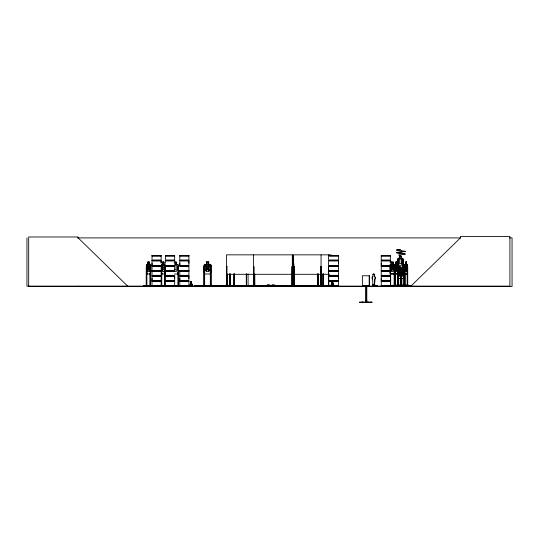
<?xml version="1.0" encoding="UTF-8"?>
<svg xmlns="http://www.w3.org/2000/svg" width="539" height="539" viewBox="0 0 539 539"><rect width="100%" height="100%" fill="white"/><g stroke="black" fill="none" stroke-linecap="round" stroke-linejoin="round"><path stroke-width="0.81" d="M161.121 280.704L152.018 280.704L152.032 278.474M161.121 265.41L152.018 265.41L152.032 263.18M161.107 260.943L161.107 263.18L161.121 260.943L152.018 260.943L152.018 265.41M174.663 278.474L174.663 276.238L165.574 276.238M179.804 280.704L179.804 276.238L188.899 276.238L188.893 280.704L179.804 280.704L179.81 278.474M179.804 265.41L179.804 260.943L188.899 260.943L188.893 265.41L179.804 265.41L179.81 263.18M188.893 278.474L188.893 276.238M188.893 263.18L188.893 260.943M338.438 278.474L338.438 276.238L329.349 276.238M338.438 263.18L338.438 260.943L329.349 260.943M390.351 280.704L381.248 280.704L381.262 278.474M390.351 265.41L381.248 265.41L381.262 263.18M390.337 260.943L390.337 263.18L390.351 260.943L381.248 260.943L381.248 265.41M325.078 286.094L325.078 285.704M190.867 286.047L191.055 281.446L191.19 282.975M332.071 286.047L332.26 281.446L332.098 282.975M190.894 282.975L191.022 281.446M317.559 286.094L317.538 273.953M317.646 286.047L317.68 273.953M324.707 286.007L324.707 285.717M373.743 284.484L373.345 284.585L373.783 284.417M373.601 284.525L373.406 284.484M373.783 284.76L373.439 284.417M397.337 273.953L397.634 271.562M400.666 278.562L401.07 269.756L400.659 268.914M401.036 276.17L400.74 278.562L398.409 278.562L398.112 269.769L398.422 268.914L399.15 268.914M403.846 278.562L404.25 276.184L403.92 278.562L401.589 278.562L401.319 276.17L401.656 278.562M407.113 273.953L407.41 271.562M190.26 286.047L190.961 281.446L192.369 286.047M331.458 286.047L332.159 281.446L331.438 285.279M391.563 285.69L391.584 286.061M394.892 286.047L394.919 285.704L406.884 285.737M398.065 286.047L397.944 266.616L397.445 266.616L397.418 286.061M401.198 286.041L401.36 269.769L401.312 286.108M401.447 286.061L401.508 285.401M401.568 286.047L401.609 271.528M404.452 286.041L404.627 265.161L404.863 264.305L405.591 264.305M404.749 285.737L404.688 286.094M164.685 273.927L165.102 271.616M164.712 274.007L165.23 271.629L165.143 265.201L164.705 264.359L163.896 264.359M165.23 271.629L164.799 274.007L161.788 274.007M190.24 285.279L190.934 281.446L189.816 286.047M396.778 286.041L396.778 285.232L404.203 285.387L396.778 285.306L396.738 285.946M403.718 285.946L403.751 285.232M405.119 254.078L404.917 253.694C400.073 252.831 389.138 253.047 405.085 251.437M397.061 252.784L396.866 252.434M146.898 274.007L150.28 274.007L150.718 271.616L150.765 265.201L150.266 264.359L149.283 264.359L149.35 261.967L147.875 261.967L147.922 264.433M150.28 274.007L150.765 271.629M189.876 286.047L190.894 281.446M331.074 286.047L332.098 281.446L332.496 281.446L333.574 286.047M390.499 264.386L394.097 264.386L394.548 265.181L394.548 271.562L394.036 273.879L390.499 273.879L390.101 265.195M394.076 273.953L394.602 271.575M331.02 286.047L332.091 281.446M149.202 285.737L149.229 286.108M392.83 285.69L392.864 286.061M226.676 286.061L226.623 285.401M226.879 286.047L226.966 266.664M290.966 285.737L291.006 286.108M296.194 286.108L296.194 285.704L296.12 286.061M408.69 285.973L392.19 286.108L396.805 285.939M392.601 286.061L392.749 285.299L401.05 285.232M229.062 285.737L229.095 286.108M210.203 273.927L210.985 271.616M177.702 273.927L178.497 271.616M315.416 286.061L315.49 285.704L331.559 285.704M315.45 286.047L334.847 286.061M319.546 285.737L319.593 286.108M394.817 265.195L395.161 264.305M398.146 269.803L398.489 268.914M401.319 269.803L401.67 268.914M401.393 269.803L401.683 268.995M404.587 265.195L404.937 264.305M203.041 286.061L203.129 285.704L211.84 285.737L210.291 285.704M203.075 286.047L204.557 286.061M253.269 286.047L253.37 285.704M253.667 286.108L253.532 266.664M161.875 274.007L161.444 271.616L161.471 265.215L161.868 264.359M161.511 265.242L161.889 264.433M146.972 264.359L146.507 265.242L146.958 274.007M390.041 265.195L390.539 264.305M162.758 264.433L162.138 265.235L162.138 269.702L162.758 271.616L163.923 271.616L164.543 269.702L164.543 265.235L163.923 264.433L163.896 261.967L162.69 262.042L162.69 264.433M372.53 286.094L372.355 285.05L372.806 285.05L372.806 285.731M372.692 286.101L372.948 286.101M374.147 286.101L374.733 285.899L374.74 285.05M374.551 285.731L374.551 285.05L375.003 285.05L374.733 285.899M375.643 286.094L375.339 286.101M377.26 286.101L377.381 285.731L372.537 285.731L372.537 285.05M377.563 286.094L372.227 286.101M407.996 286.007L408.03 285.657L408.036 286.061M391.637 261.994L391.637 264.386L390.809 265.181L390.809 269.648L391.577 271.562L393.012 271.562L393.78 269.648L393.78 265.181L393.012 264.386L393.066 261.914M151.998 270.807L161.127 270.625M165.554 270.807L174.683 270.625L174.67 266.313L165.574 266.313M151.998 286.101L161.127 285.919M179.783 270.807L188.913 270.618L188.893 266.313L179.804 266.313M165.567 286.101L174.683 285.919L174.663 281.607L165.574 281.607M179.797 286.101L188.913 285.913L188.893 281.607L179.804 281.607L179.804 285.913M329.349 266.313L338.445 266.313L338.445 270.618L329.363 270.794M329.349 286.101L330.676 285.919M381.228 270.807L390.357 270.618M381.241 286.101L390.357 285.913M396.906 252.865L400.511 253.155M400.464 253.229L403.63 253.411M158.075 286.061L168.188 286.061M164.328 286.061L164.368 285.704L164.375 286.108M151.863 285.704L143.32 285.717L151.883 285.737M143.286 286.061L153.595 286.061M403.421 253.465L404.573 253.761M398.388 250.339L401.764 250.77M398.57 250.426L396.589 249.995M404.519 253.795L404.728 254.138L403.92 254.421M232.39 285.704L232.336 286.061M401.636 250.797L405.658 251.45L396.825 252.522M290.932 286.061L296.16 286.007M223.961 285.704L237.275 286.061L237.207 285.704L223.961 285.704L223.975 286.108L237.241 286.007M396.879 250.049L400.356 249.449L396.677 250.076M404.863 253.741L403.617 253.424M377.071 286.108L376.943 285.993M377.361 285.993L372.375 285.993M204.645 285.704L203.095 285.737M404.331 251.161L405.065 251.43M405.153 254.058L398.968 255.035M408.69 285.939L399.749 286.108L399.743 285.299L408.117 285.165L408.198 285.845L408.643 285.872M399.817 285.367L408.171 285.232M392.709 285.906L396.879 285.838M408.171 285.771L399.898 286.007M77.535 237.901L460.683 237.901M509.523 237.901L512.05 237.901L512.05 286.519L28.688 286.519L28.688 236.985L78.168 236.985L78.168 237.901L127.642 286.108M331.155 254.846L293.56 254.846L293.573 286.108M398.806 255.035L399.372 255.035M152.011 255.56L161.127 255.56M165.567 255.56L174.683 255.56M179.797 255.56L188.913 255.56M329.342 255.56L338.458 255.56M381.241 255.56L390.357 255.56M152.011 255.729L161.127 255.729M165.567 255.715L174.683 255.715M179.797 255.715L188.913 255.729M329.342 255.729L338.458 255.715M381.241 255.715L390.357 255.729M329.342 255.735L338.458 255.735L338.438 260.047L329.349 260.047M152.032 256.005L161.107 256.005M165.581 256.005L174.663 256.005M179.81 256.005L188.893 256.005M329.363 256.005L338.438 256.005M381.262 256.005L390.337 256.005M151.958 260.357L161.181 260.357M165.513 260.357L174.737 260.357M179.743 260.357L188.967 260.357M329.289 260.357L338.512 260.357M381.188 260.357L390.411 260.357M151.958 260.633L161.181 260.633M165.513 260.633L174.737 260.633M179.743 260.633L188.967 260.633M329.289 260.633L338.512 260.633M381.188 260.633L390.411 260.633M174.67 260.943L165.574 260.943L165.581 263.18M206.464 264.433L206.397 261.967L208.741 261.967M391.53 261.914L393.126 261.914L393.126 264.305M396.778 261.914L395.747 261.914L395.781 264.386L395.296 265.181L395.781 271.562L396.677 271.562L397.155 269.648L396.677 261.994M406.554 261.914L405.517 261.914L405.55 264.386L405.065 265.181L405.55 271.562L406.446 271.562L406.925 269.648L406.446 261.994M147.922 262.042L149.303 262.042L149.236 264.433M206.464 262.042L208.66 262.042L208.741 264.359M174.272 262.446L175.707 262.446L175.707 263.241L174.272 263.241M146.911 264.359L147.935 264.359M161.801 264.359L162.717 264.359M206.397 264.359L204.786 264.359L204.045 265.215L204.092 286.108M208.721 264.359L210.257 264.359M391.59 264.305L390.479 264.305L389.987 265.161L390.02 273.906M393.066 264.305L394.124 264.305M395.821 264.305L395.087 264.305L394.784 265.161L394.838 286.061M396.711 264.305L397.405 264.305L397.708 265.181M406.48 264.305L407.174 264.305L407.511 265.148L407.511 286.061M150.246 264.433L146.931 264.433L146.46 265.215L146.386 286.108M161.815 264.433L164.752 264.433M174.616 264.433L177.702 264.433M204.82 264.433L210.223 264.433L211.005 265.235M395.107 264.386L397.391 264.386M404.877 264.386L407.161 264.386M394.663 265.148L394.663 286.061M397.742 265.148L397.647 286.061L397.715 258.969L398.294 258.174L402.35 258.174L402.929 258.969L402.929 265.35L402.06 267.742L398.584 267.742L397.715 265.35M407.511 265.148L407.45 285.252M161.471 265.215L161.363 286.108M165.143 265.201L164.772 264.359M174.616 265.235L176.105 265.235L176.105 269.702L174.616 269.702M210.237 264.359L211.079 265.201L211.079 271.629L210.264 274.007L204.766 274.007M165.574 265.41L174.67 265.41M329.349 265.41L338.445 265.41L338.445 260.943M151.958 265.72L161.181 265.72M165.513 265.72L174.737 265.72M179.743 265.72L188.967 265.72M329.289 265.72L338.512 265.72M381.188 265.72L390.411 265.72M151.958 265.996L161.181 265.996M165.513 265.996L174.737 265.996M179.743 265.996L188.967 265.996M329.289 265.996L338.512 265.996M381.188 265.996L390.411 265.996M161.121 266.313L152.018 266.313L152.018 270.618M390.351 266.313L381.248 266.313L381.248 270.618M390.02 266.616L390.64 266.616M403.287 266.522L402.249 266.522L402.283 268.995L401.804 269.79L402.283 276.17L403.179 276.17L403.664 274.257L403.179 266.603M404.614 266.616L405.106 266.616M150.65 266.664L150.26 266.664L150.219 286.108M165.082 266.664L164.745 266.664L164.705 286.108M178.497 266.664L177.836 266.664L177.91 286.108M210.291 266.664L210.985 266.664M226.501 266.664L227.148 266.664M253.438 266.664L254.098 266.664L254.172 286.108L254.199 285.401M293.021 266.664L291.673 266.664L291.599 286.108M293.56 266.664L294.206 266.664L294.26 286.108M328.595 266.664L328.851 286.108M399.264 267L399.844 267L399.844 267.795L399.264 267.795M403.017 267L402.444 267L402.444 267.795L403.017 267.795M161.471 267.465L165.23 267.465M400.039 268.914L400.733 268.914M401.595 268.914L402.323 268.914M403.212 268.914L403.906 268.914M398.436 268.995L400.72 268.995M401.609 268.995L403.893 268.995M400.645 268.995L401.07 269.756M403.819 268.995L404.25 269.756L404.25 286.108M398.112 269.769L398.166 286.108M152.032 270.504L161.107 270.504M165.581 270.504L174.663 270.504M179.81 270.504L188.893 270.504M329.363 270.504L338.438 270.504M381.262 270.504L390.337 270.504M397.789 270.443L398.577 270.443M152.011 270.854L161.127 270.807M165.567 270.807L174.683 270.807M179.797 270.807L188.913 270.854M329.342 270.854L338.458 270.854M381.241 270.854L390.357 270.854M161.127 271.023L152.011 271.023L152.032 275.341L161.121 275.341M165.567 271.009L174.683 271.029M329.342 271.023L338.458 271.029L338.438 275.341L329.349 275.341M390.357 271.023L381.241 271.023L381.262 275.341L390.351 275.341M397.789 271.151L398.577 271.151M152.032 271.299L161.107 271.299M165.581 271.299L174.663 271.299M179.81 271.299L188.893 271.299M329.363 271.299L338.438 271.299M381.262 271.299L390.337 271.299M398.166 271.528L398.665 271.528M401.838 271.528L400.773 271.528L400.746 286.108M146.46 271.629L146.992 273.927M174.616 271.616L176.105 271.616L177.304 269.702L177.304 265.235L176.105 264.433L176.105 262.042L174.616 262.042L176.186 261.967L176.186 264.359L177.735 264.359L178.577 265.201L178.577 271.629L177.755 274.007L174.548 274.007M204.045 271.629L204.78 274.007M389.987 271.575L390.526 273.953M394.784 271.575L395.154 273.953M397.742 271.575L397.411 273.953L395.08 273.953M404.553 271.575L404.85 273.953L407.181 273.953L407.511 271.575M395.107 273.879L397.391 273.879M404.877 273.879L407.161 273.879M390.465 273.953L394.137 273.953M226.501 274.297L293.021 274.297M293.56 274.297L329.477 274.297M372.941 285.374L372.597 279.128A1.624 1.59 -90 0 1 372.941 276.574L372.941 274.823A0.808 0.795 -90 0 1 373.736 274.014A0.808 0.795 -90 0 1 374.531 274.823L374.531 276.574A1.624 1.59 -90 0 1 374.841 279.128L374.531 285.374L374.841 279.128A1.624 1.59 -90 0 0 374.531 276.574L374.531 276.574M374.511 274.823L374.531 274.823A0.808 0.795 -90 0 0 373.716 274.014A0.808 0.795 -90 0 0 372.921 274.823M165.574 275.341L174.67 275.341M151.958 275.651L161.181 275.651M165.513 275.651L174.737 275.651M179.743 275.651L188.967 275.651M329.289 275.651L338.512 275.651M381.188 275.651L390.411 275.651M369.309 275.779L362.356 275.779L362.403 285.502L369.309 285.502L369.309 275.779L369.262 285.502M151.958 275.928L161.181 275.928M165.513 275.928L174.737 275.928M179.743 275.928L188.967 275.928M329.289 275.928L338.512 275.928M381.188 275.928L390.411 275.928M161.121 276.238L152.018 276.238L152.018 280.704M390.351 276.238L381.248 276.238L381.248 280.704M372.921 276.574L372.941 276.574A1.624 1.59 -90 0 0 372.597 279.128L372.617 279.128M398.436 278.488L400.72 278.488M401.609 278.488L403.893 278.488M165.574 280.704L174.67 280.704L174.67 276.238M329.349 280.704L338.445 280.704L338.445 276.238M151.958 281.014L161.181 281.014M165.513 281.014L174.737 281.014M179.743 281.014L188.967 281.014M329.289 281.014L338.512 281.014M381.188 281.014L390.411 281.014M151.958 281.291L161.181 281.291M165.513 281.291L174.737 281.291M179.743 281.291L188.967 281.291M329.289 281.291L338.512 281.291M381.188 281.291L390.411 281.291M161.121 281.607L152.018 281.607L152.018 285.913M329.349 281.607L338.445 281.607L338.445 285.913L333.897 285.913M390.351 281.607L381.248 281.607L381.248 285.913M267.155 285.097L270.187 285.097L270.187 285.502M408.097 285.165L408.104 285.973M390.014 285.353L390.701 285.353M392.749 285.299L392.783 286.108M394.124 285.353L395.397 285.353L395.37 286.061M404.553 285.353L405.166 285.353L405.139 286.061M407.154 285.353L407.774 285.353M146.163 285.401L146.884 285.401L146.864 286.108M149.997 285.401L150.711 285.401M161.121 285.401L161.801 285.401L161.781 286.108L161.74 266.664L161.181 266.664L161.148 286.108M164.462 285.401L165.143 285.401M210.217 285.401L211.059 285.401M227.215 285.401L226.434 285.401L226.447 286.108L226.501 254.846L293.021 254.846L292.947 286.108M230.301 285.401L229.553 285.401L229.567 286.108L229.614 273.953M233.825 285.401L234.573 285.401L234.566 286.108L234.512 273.953M254.859 285.401L253.357 285.401L253.384 286.108M291.599 285.401L293.095 285.401L293.075 286.108M293.499 285.401L294.267 285.401M318.293 285.401L317.471 285.401L317.478 286.108M321.554 285.401L320.543 285.401L320.55 286.108M322.841 285.401L323.663 285.401M396.67 285.387L404.506 285.401M374.854 285.596L375.636 285.596M390.492 285.555L394.332 285.555M395.134 285.555L397.647 285.555M404.904 285.555L407.417 285.555M161.242 285.704L165.803 285.704M174.521 285.603L177.762 285.603M251.585 285.704C261.388 286.041 255.392 285.01 251.585 286.108M296.194 285.704L293.075 285.704L293.223 286.061M390.438 285.69L410.987 285.69L410.967 286.061L460.427 237.901L460.427 236.48L509.901 236.48L509.901 286.108L26.95 286.108L26.95 237.901M152.032 285.798L161.107 285.798M161.228 285.737L174.663 285.798M178.598 285.737L178.699 286.061M179.81 285.798L188.893 285.798M293.122 285.737L296.16 285.737M315.463 285.737L331.566 285.737M333.897 285.785L338.438 285.798M381.262 285.798L390.337 285.798M396.67 285.892L400.544 285.973M251.619 285.737L256.78 286.061M387.015 286.041L411.129 286.061M365.705 300.897L366.864 300.897L366.864 302.116M211.894 286.061L210.325 286.007L210.345 266.664M321.554 285.704L321.628 286.061M323.872 286.061L323.811 285.704L323.804 286.108M318.684 286.061L318.623 285.704L318.61 286.108M231.736 285.704L231.79 286.061M392.008 285.993L391.968 286.061M208.66 264.433L209.833 265.235L209.833 269.702L208.66 271.616L206.477 271.616L205.305 269.702L205.305 265.235L206.477 264.433L206.477 262.042M407.727 286.047L407.713 266.616L407.214 266.616L407.188 286.061M401.05 286.047L400.996 269.756M397.87 285.737L397.849 286.108M149.303 264.433L150.01 265.235L150.01 269.702L149.303 271.616L147.982 271.616L147.275 269.702L147.275 265.235L147.982 264.433L147.982 262.042M394.063 264.305L394.615 265.181M400.005 268.995L400.484 269.79L400.484 274.257L400.005 276.17L399.109 276.17L398.624 269.79L399.109 268.995L399.15 266.522L400.113 266.522L400.079 268.995L400.039 266.522M150.199 264.359L150.718 265.235L150.637 286.108L150.664 285.401M407.1 264.305L407.484 265.181M403.832 268.914L404.216 269.79M397.331 264.305L397.634 265.181M147.679 285.737L147.652 286.108M332.489 281.446L333.513 286.047M191.81 285.279L191.224 281.446L192.308 286.047M161.916 285.737L161.889 286.108M333.291 286.047L332.455 281.446L333.014 285.279M191.251 281.446L192.086 286.047M161.511 271.616L161.889 273.927M404.924 273.953L404.661 265.195M398.22 276.17L398.483 278.562M395.175 273.879L394.892 265.195M327.867 286.094L327.766 285.704M332.738 286.047L332.368 281.446L332.395 282.975M191.163 281.446L191.534 286.047M293.863 263.558L293.849 286.108L293.742 266.664M407.383 285.353L407.417 286.061M406.48 261.914L406.521 264.386M405.591 261.914L405.624 264.386M405.106 273.906L405.106 286.061M404.904 285.353L404.904 286.061M404.877 266.616L404.877 286.061M404.526 286.108L404.445 271.528L403.954 271.528L403.92 286.108M404.176 269.756L404.149 286.108M403.219 269.534L403.219 258.996L402.566 258.996L402.566 266.293M403.044 258.996L403.044 269.534M402.323 266.522L402.357 268.995M401.878 285.401L401.872 286.108M401.838 278.009L401.845 286.108M401.643 285.401L401.643 286.108M401.07 285.401L401.104 286.108M400.942 285.401L400.942 286.108M399.183 266.603L399.183 268.995M398.665 278.009L398.698 286.108M398.51 266.293L398.564 271.151M398.503 285.401L398.503 286.108M398.483 270.443L398.388 271.151L398.334 258.996L397.856 258.996L397.856 271.151M398.402 271.528L398.462 286.108M398.368 285.401L398.334 286.108M398.139 285.401L398.092 286.108M398.031 258.996L398.031 264.669M397.553 285.657L397.553 286.061M396.711 261.914L396.751 264.386M395.821 261.914L395.848 264.386M395.336 271.474L395.336 286.061M395.134 285.353L395.134 286.061M395.107 286.061L395.107 266.616L394.191 266.616L394.144 286.061M394.535 285.353L394.521 286.061M394.386 271.474L394.386 285.252M391.59 261.914L391.577 264.386M390.64 273.906L390.687 286.061M390.62 285.353L390.62 286.061M390.445 266.616L390.492 286.061M390.337 285.353L390.371 286.061M374.821 285.05L374.821 285.731M373.911 285.731L373.931 284.309L373.183 284.309L373.183 285.731M372.624 285.05L372.624 285.899M371.587 302.116L371.587 302.52M370.576 302.116L370.576 302.52M370.441 302.116L370.441 302.52M368.851 302.116L368.851 302.52M368.831 302.143L368.831 302.494M368.467 302.116L368.467 302.52M366.803 285.347L366.803 302.116M366.379 300.897L366.379 302.116L366.345 285.347M366.224 285.347L366.224 301.274M365.772 285.347L365.772 302.116M363.145 302.116L363.145 302.52M362.781 302.143L362.781 302.494M362.76 302.116L362.76 302.52M362.107 302.116L362.107 302.52M361.999 302.116L361.999 302.52L361.979 302.143M360.025 302.116L360.025 302.52M328.925 286.108L328.931 285.401L328.52 285.401L328.52 286.108M328.601 254.846L328.595 286.108M328.366 286.108L328.366 285.502L194.276 285.502L194.276 286.108M327.955 285.502L327.955 286.108M326.951 285.502L326.951 286.108M325.63 285.704L325.63 286.108M324.721 285.704L324.721 286.108M323.595 273.953L323.595 286.108L323.575 285.401M323.454 273.953L323.366 286.108M323.346 285.401L323.346 286.108M323.151 285.401L323.151 286.108M323.05 273.953L323.05 286.108M322.949 285.401L322.982 286.108M322.908 273.953L322.841 286.108M321.54 286.108L321.5 266.664L320.604 266.664L320.604 286.108M321.385 285.401L321.426 286.108M321.244 266.664L321.271 286.108M321.217 285.401L321.197 286.108M321.062 254.846L321.089 286.108M320.887 285.401L320.981 286.108M320.779 266.664L320.86 286.108M320.725 285.401L320.725 286.108M318.226 273.953L318.286 286.108M318.084 273.953L318.145 286.108M317.976 285.401L317.997 286.108M317.788 285.401L317.767 286.108M315.504 285.704L315.504 286.108M294.078 285.401L294.078 286.108M294.024 266.664L294.024 286.108M293.688 285.401L293.688 286.108M292.569 285.502L292.569 286.108M292.407 285.401L292.387 286.108M292.333 254.846L292.286 286.108M292.253 285.401L292.253 286.108M291.747 285.401L291.747 286.108M274.924 285.502L274.917 285.097L271.885 285.097L271.925 285.502M274.338 285.097L274.364 285.502M273.711 285.097L273.711 285.502M273.394 285.097L273.428 285.502M273.111 285.097L273.111 285.502M272.505 285.097L272.505 285.502M272.438 285.097L272.438 285.502M269.628 285.097L269.601 285.502M268.981 285.097L268.981 285.502M268.382 285.097L268.382 285.502M267.775 285.097L267.775 285.502M267.708 285.097L267.708 285.502M267.189 285.097L267.155 285.502M256.705 285.704L256.705 286.108M254.785 273.994L254.859 286.108M254.711 285.401L254.651 286.108M254.017 285.401L254.071 286.108M253.438 254.846L253.478 286.108M248.061 273.953L248.108 286.108M246.363 273.953L246.363 286.108L246.31 273.852M234.324 273.953L234.324 286.108M234.216 285.401L234.243 286.108L234.155 285.401M234.081 273.953L234.027 286.108M233.892 273.953L233.913 286.108L233.838 285.401M232.403 285.704L232.403 286.108M231.723 285.704L231.723 286.108M230.288 285.401L230.288 286.108L230.241 273.953M230.052 273.953L230.099 286.108M229.971 285.401L229.944 286.108L229.883 285.401M229.809 273.953L229.809 286.108M227.148 273.994L227.202 286.108M227.121 285.401L227.02 286.108M226.858 285.401L226.885 286.108M226.676 273.994L226.676 286.108M215.364 285.502L215.364 286.108M215.128 285.502L215.128 286.108M214.104 285.502L214.104 286.108M211.793 285.704L211.793 286.108M211.066 265.201L211.005 286.108L210.931 271.528M210.426 285.401L210.432 286.108M210.271 285.401L210.277 286.108M208.66 262.042L208.647 264.433M204.719 286.108L204.719 285.401L203.877 285.401L203.877 286.108L203.951 266.664L204.645 266.664L204.658 286.108M204.503 285.401L204.51 286.108M204.14 265.242L204.119 271.616M203.142 285.704L203.142 286.108M195.502 285.502L195.536 286.108M194.667 285.502L194.667 286.108M192.767 286.108L189.411 286.108M178.598 286.108L178.571 285.401L177.762 285.401L177.762 286.108M178.497 265.235L178.497 286.108M165.102 265.235L165.082 286.108M164.867 271.528L164.867 286.108M164.53 273.145L164.489 286.108M163.923 264.433L163.964 261.967L162.65 261.967L162.65 264.359M161.565 285.401L161.565 286.108M161.525 273.145L161.471 286.108M150.368 285.401L150.334 286.108M150.058 273.145L150.01 286.108M146.824 286.108L146.824 266.664L146.231 266.664L146.231 286.108M146.615 273.145L146.662 286.108M146.507 285.401L146.541 286.108M143.34 285.704L143.34 286.108M78.168 286.108L78.168 286.519M397.169 270.672L396.327 268.435L395.498 270.76L396.125 267.91L395.572 265.134L396.313 267.371L397.128 265.175L396.522 267.93L397.169 270.672M400.497 275.281L399.662 273.044L398.813 275.281L399.453 272.518L398.9 269.743L400.005 269.79L400.005 274.257L399.109 274.257L399.109 269.79L399.642 271.979L400.464 269.783L399.85 272.539L400.497 275.281M403.671 275.281L402.835 273.044L402 275.368L402.626 272.518L402.074 269.743L403.179 269.79L403.179 274.257L402.283 274.257L402.283 269.79L402.822 271.979L403.637 269.783L403.024 272.539L403.671 275.281M406.938 270.672L406.103 268.435L405.267 270.76L405.894 267.91L405.341 265.134L406.083 267.371L406.905 265.175L406.291 267.93L406.938 270.672M149.795 270.726L149.337 270.8L148.562 268.489L147.821 270.733L147.336 270.814L148.259 267.964L147.45 265.188L148.535 267.418L149.283 265.249L149.741 265.228L148.845 267.977L149.795 270.726M393.726 270.672L393.227 270.746L392.385 268.435C391.624 272.336 390.014 270.955 392.055 267.91C390.081 265.02 391.685 263.679 392.358 267.371C393.019 263.686 394.73 264.993 392.695 267.93L393.726 270.672M209.597 270.726L208.842 270.8L207.555 268.489C206.666 272.114 203.789 271.373 207.057 267.964C203.978 264.757 206.605 263.955 207.515 267.418C208.404 263.969 211.194 264.723 208.027 267.977L209.597 270.726M402.06 263.436L401.481 265.35L399.163 265.35L398.584 263.436L398.584 258.969L399.453 258.174L399.453 255.782L401.191 255.782L401.191 258.174L402.06 258.969L402.06 263.436M161.127 255.735L152.011 255.735L152.032 260.047L161.121 260.047L161.121 255.735M174.683 255.735L165.567 255.735L165.581 260.047L174.67 260.047L174.67 255.735M188.913 255.735L179.797 255.735L179.81 260.047L188.899 260.047L188.899 255.735M390.357 255.735L381.241 255.735L381.262 260.047L390.351 260.047L390.351 255.735M400.901 256.18L399.743 256.18L399.743 256.975L400.901 256.975L400.901 256.18M401.191 258.969L399.453 258.969L399.453 263.436L401.191 263.436L401.191 258.969M149.067 262.446L148.218 262.446L148.218 263.241L149.067 263.241L149.067 262.446M163.715 262.446L162.967 262.446L162.967 263.241L163.715 263.241L163.715 262.446M208.27 262.446L206.868 262.446L206.868 263.241L208.27 263.241L208.27 262.446M392.756 262.392L391.833 262.392L391.833 263.187L392.756 263.187L392.756 262.392M396.515 262.392L395.936 262.392L395.936 263.187L396.515 263.187L396.515 262.392M406.285 262.392L405.712 262.392L405.712 263.187L406.285 263.187L406.285 262.392M149.303 265.235L147.982 265.235L147.982 269.702L149.303 269.702L149.303 265.235M163.923 265.235L162.758 265.235L162.758 269.702L163.923 269.702L163.923 265.235M208.66 265.235L206.477 265.235L206.477 269.702L208.66 269.702L208.66 265.235M393.012 265.181L391.577 265.181L391.577 269.648L393.012 269.648L393.012 265.181M396.677 265.181L395.781 265.181L395.781 269.648L396.677 269.648L396.677 265.181M406.446 265.181L405.55 265.181L405.55 269.648L406.446 269.648L406.446 265.181M188.913 271.009L179.797 271.009L179.81 275.341L188.899 275.341L188.899 271.036M371.971 302.116L359.641 302.116L359.641 302.52L371.971 302.52L371.971 302.116M268.698 285.502L268.698 285.097L268.665 285.502"/></g></svg>
